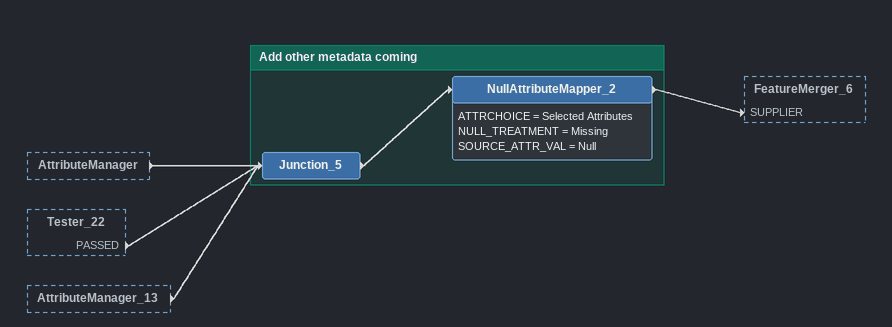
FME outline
AttributeManager [outside]
    -> Junction_5
Tester_22 [outside]
    PASSED -> Junction_5
AttributeManager_13 [outside]
    -> Junction_5

Bookmark: Add other metadata coming
Junction_5
    -> NullAttributeMapper_2
NullAttributeMapper_2
    ATTRCHOICE = Selected Attributes
    NULL_TREATMENT = Missing
    SOURCE_ATTR_VAL = Null
    -> FeatureMerger_6 [SUPPLIER]
